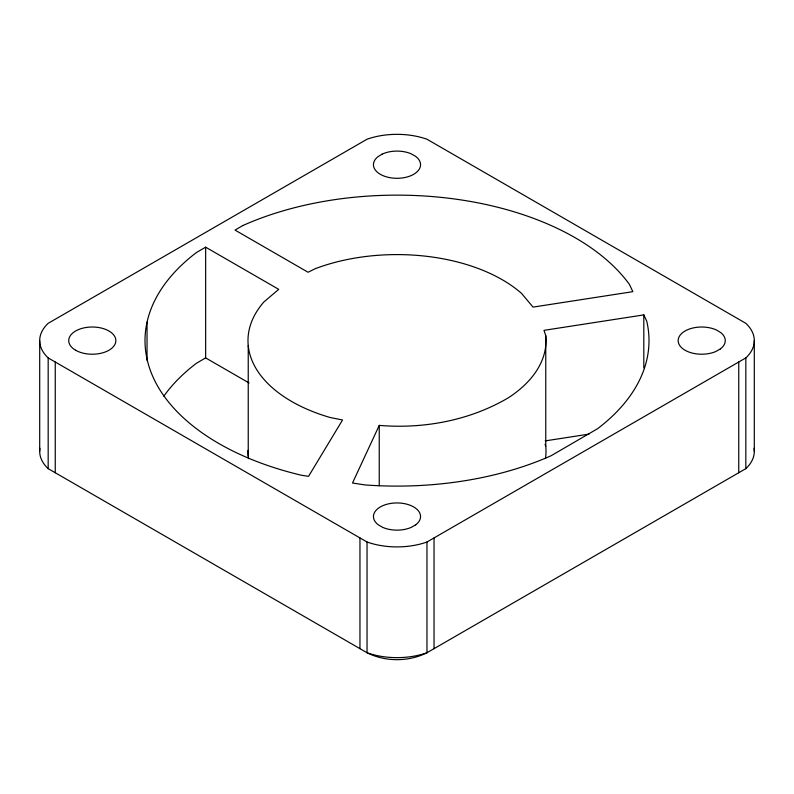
<?xml version="1.0" encoding="UTF-8"?>
<svg xmlns="http://www.w3.org/2000/svg" width="794" height="794" viewBox="0 0 794 794"><rect width="100%" height="100%" fill="white"/><g stroke="black" fill="none" stroke-linecap="round" stroke-linejoin="round"><path stroke-width="1.19" d="M545.766 335.673A149.014 86.03 0 0 1 508.249 397.854C469.591 420.582 423.698 429.068 379.244 425.395L352.496 483.02L365.081 484.936A251.996 145.491 0 0 0 551.175 455.696L597.515 428.74A251.996 145.491 0 0 0 646.713 321.074L643.805 314.9L543.999 330.344L545.766 335.673L545.766 446.407A149.014 86.03 0 0 1 545.528 458.247M205.646 247.172L196.485 252.502A251.996 145.491 0 0 0 301.472 475.249L308.558 476.331L342.542 419.986L330.046 417.475A149.014 86.03 0 0 1 263.876 301.958L278.724 289.353L205.646 247.172L205.646 357.905L196.485 363.235A251.996 145.491 0 0 0 163.812 396.196M48.176 357.925L367.036 542.014A57.218 33.03 0 0 0 426.964 542.014L745.824 357.925A57.218 33.03 0 0 0 745.824 323.317L426.964 139.228A57.218 33.03 0 0 0 367.036 139.228L48.176 323.317A57.218 33.03 0 0 0 48.176 357.925L48.176 468.659L367.036 652.747A57.218 46.717 0 0 0 426.964 652.747L745.824 468.659A57.218 33.03 0 0 0 754.062 448.322M545.22 440.888L589.039 434.11M205.646 357.905L249.068 382.966M545.061 444.273L545.766 446.407M754.3 340.616L754.3 451.349M745.824 357.925L745.824 468.659M738.748 362.004L738.748 472.738M643.805 314.9L643.805 367.811M434.04 537.925L434.04 648.658M426.964 542.014L426.964 652.747A57.218 33.03 0 0 1 367.036 652.747L367.036 542.014M379.244 425.395L379.244 485.68M359.96 537.925L359.96 648.658M248.234 345.569L248.234 456.302M147.039 322.185L147.039 360.327M55.252 362.004L55.252 472.738M39.7 340.616L39.7 451.349M48.176 468.659A57.218 33.03 0 0 1 39.938 448.322M248.522 458.644A149.014 86.03 0 0 1 247.996 450.397M382.083 154.165L377.875 156.755A23.562 13.607 0 0 0 381.626 175.008A23.562 13.607 0 0 0 413.446 174.442A23.562 13.607 0 0 0 415.242 156.09L410.766 153.649A23.562 13.607 0 0 0 382.083 154.165M242.825 225.546L235.024 230.081L308.082 272.263L315.198 268.709A149.014 86.03 0 0 1 521.549 293.393L533.032 307.109L632.858 291.666L629.434 284.421A251.996 145.491 0 0 0 242.825 225.546M415.669 524.844L411.312 527.345A23.562 13.607 0 0 1 382.629 527.325L378.281 524.804A23.562 13.607 0 0 1 381.11 506.503A23.562 13.607 0 0 1 412.949 506.532A23.562 13.607 0 0 1 415.669 524.844M720.089 349.132L715.642 351.593A23.562 13.607 0 0 1 684.001 349.588A23.562 13.607 0 0 1 684.686 331.217A23.562 13.607 0 0 1 716.456 330.006L720.714 332.577A23.562 13.607 0 0 1 720.089 349.132M75.629 350.243A23.562 13.607 0 0 0 115.051 344.139A23.562 13.607 0 0 0 86.189 327.475A23.562 13.607 0 0 0 75.629 350.243"/></g></svg>
